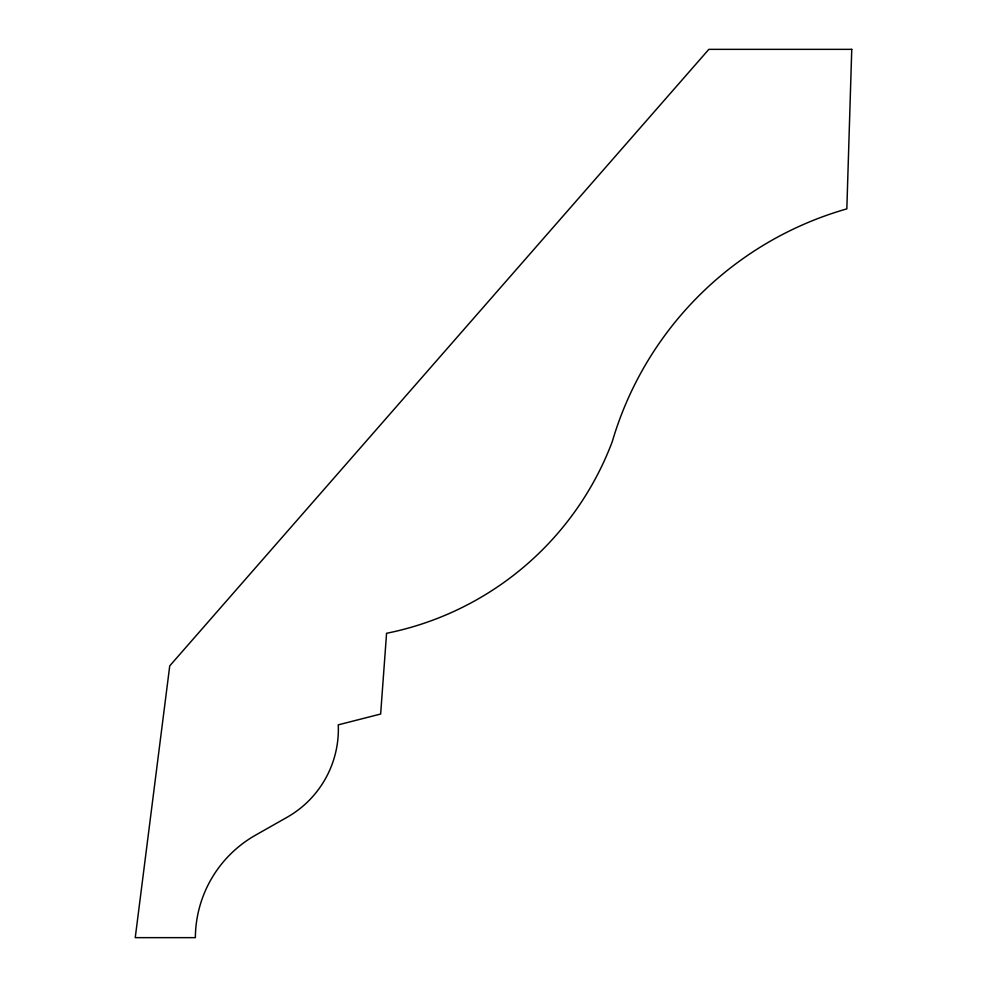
<?xml version="1.0" encoding="UTF-8"?>
<svg xmlns="http://www.w3.org/2000/svg" width="987" height="987" viewBox="0 0 987 987"><rect width="100%" height="100%" fill="white"/><g stroke="black" fill="none" stroke-linecap="round" stroke-linejoin="round"><path stroke-width="1.48" d="M851.756 49.35L846.834 208.874A342.193 342.193 0 0 0 612.261 441.658A305.402 305.402 0 0 1 386.571 633.284L380.649 714.02L338.27 724.853A101.242 101.242 0 0 1 287.069 817.285L255.497 835.187A118.674 118.674 0 0 0 195.364 937.65L135.244 937.65L169.739 665.867L708.851 49.35L851.756 49.35"/></g></svg>
